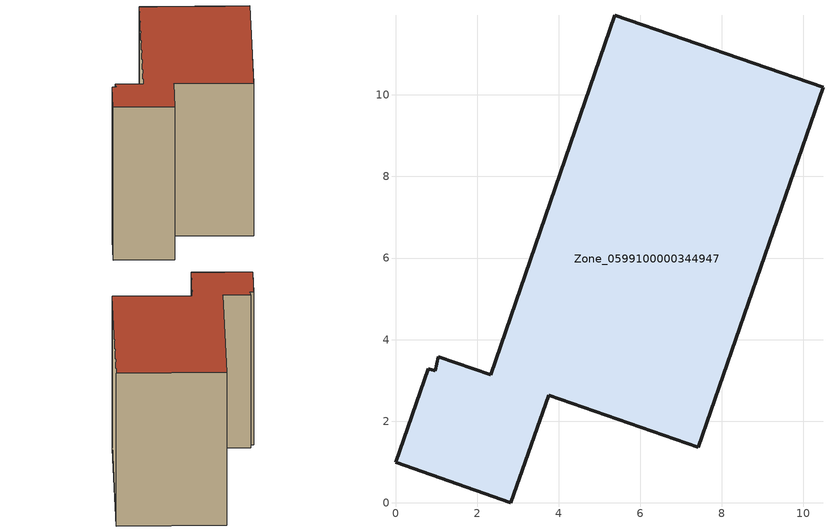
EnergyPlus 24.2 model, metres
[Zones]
Zone_0599100000344947
 floor ground (C_G): 1.05,3.58 2.33,3.14 5.38,11.95 10.48,10.18 7.42,1.36 3.75,2.64 2.83,0 0,0.99 0.8,3.29 0.98,3.23 z0
 wall outside (C_F): 0.8,3.29 0,0.99 2.83,0 3.75,2.64 7.42,1.36 10.48,10.18 5.38,11.95 2.33,3.14 1.05,3.58 0.98,3.23 0.8,3.29 z0:8.14
 roof outside (C_R): 2.33,3.14 1.05,3.58 0.98,3.23 0.8,3.29 0,0.99 2.83,0 3.75,2.64 7.42,1.36 10.48,10.18 5.38,11.95 z8.14
[BUILDING]
Pand.0599100000344947: North Axis=0; Terrain=City; Loads Convergence Tolerance Value=0.04; Temperature Convergence Tolerance Value=0.4; Solar Distribution=FullExterior; Maximum Number of Warmup Days=25; Minimum Number of Warmup Days=1
[Site:Location]
Rotterdam.The.Hague.AP_ZH_NLD Design_Conditions: Latitude=51.96; Longitude=4.45; Time Zone=1; Elevation=-4.5
[SITE:GROUNDTEMPERATURE:BUILDINGSURFACE]
18, 18, 18, 18, 18, 18, 18, 18, 18, 18, 18, 18
[MATERIAL] Thermal Absorptance=0.9; Solar Absorptance=0.7; Visible Absorptance=0.7
Name | Roughness | Thickness | Conductivity | Density | Specific Heat
G.TI.1992-2005 | MediumSmooth | 0.15 | 0.06 | 540 | 1210
F.TI.1992-2005 | Rough | 0.3 | 0.12 | 1920 | 840
R.TI.1992-2005 | MediumRough | 0.2 | 0.08 | 1500 | 1000
[CONSTRUCTION]
C_G: G.TI.1992-2005
C_F: F.TI.1992-2005
C_R: R.TI.1992-2005
[ZONE]
Zone_0599100000344947: Type=1; Multiplier=1; Ceiling Height=Autocalculate; Volume=Autocalculate; Floor Area=autocalculate; Part of Total Floor Area=Yes
[ZONEINFILTRATION:DESIGNFLOWRATE]
Infil_Zone_0599100000344947: Zone or ZoneList or Space or SpaceList=Zone_0599100000344947; Schedule=AlwaysOn; Design Flow Rate Calculation Method=Flow/Area; Flow Rate per Floor Area=0.0015; Constant Term Coefficient=1; Temperature Term Coefficient=0; Velocity Term Coefficient=0; Velocity Squared Term Coefficient=0
[HVACTEMPLATE:ZONE:IDEALLOADSAIRSYSTEM]
Zone_0599100000344947: Maximum Heating Supply Air Temperature=50; Minimum Cooling Supply Air Temperature=13; Maximum Heating Supply Air Humidity Ratio=0.0156; Minimum Cooling Supply Air Humidity Ratio=0.0077; Heating Limit=NoLimit; Cooling Limit=NoLimit; Dehumidification Control Type=ConstantSensibleHeatRatio; Cooling Sensible Heat Ratio=0.7; Dehumidification Setpoint=60; Humidification Control Type=None; Humidification Setpoint=30; Outdoor Air Method=None; Outdoor Air Flow Rate per Person=0.00944; Outdoor Air Flow Rate per Zone Floor Area=0; Outdoor Air Flow Rate per Zone=0; Demand Controlled Ventilation Type=None; Outdoor Air Economizer Type=NoEconomizer; Heat Recovery Type=None; Sensible Heat Recovery Effectiveness=0.7; Latent Heat Recovery Effectiveness=0.65
[ZONECONTROL:THERMOSTAT]
ThermostatControl_Zone_0599100000344947: Zone or ZoneList=Zone_0599100000344947; Control Type Schedule=DualSetpointControlType; Control 1=Thermostat_Zone_0599100000344947; Temperature Difference Between Cutout And Setpoint=0
[THERMOSTATSETPOINT:DUALSETPOINT]
Thermostat_Zone_0599100000344947: Heating Setpoint Temperature Schedule=HeatingSetpoint_Zone_0599100000344947; Cooling Setpoint Temperature Schedule=CoolingSetpoint_Zone_0599100000344947
[SCHEDULE:COMPACT]
HeatingSetpoint_Zone_0599100000344947: Through: 12/31, For: AllDays, Until: 24:00, 21
CoolingSetpoint_Zone_0599100000344947: Through: 12/31, For: AllDays, Until: 24:00, 24
DualSetpointControlType: Through: 12/31, For: AllDays, Until: 24:00, 4
AlwaysOn: Through: 12/31, For: AllDays, Until: 24:00, 1
